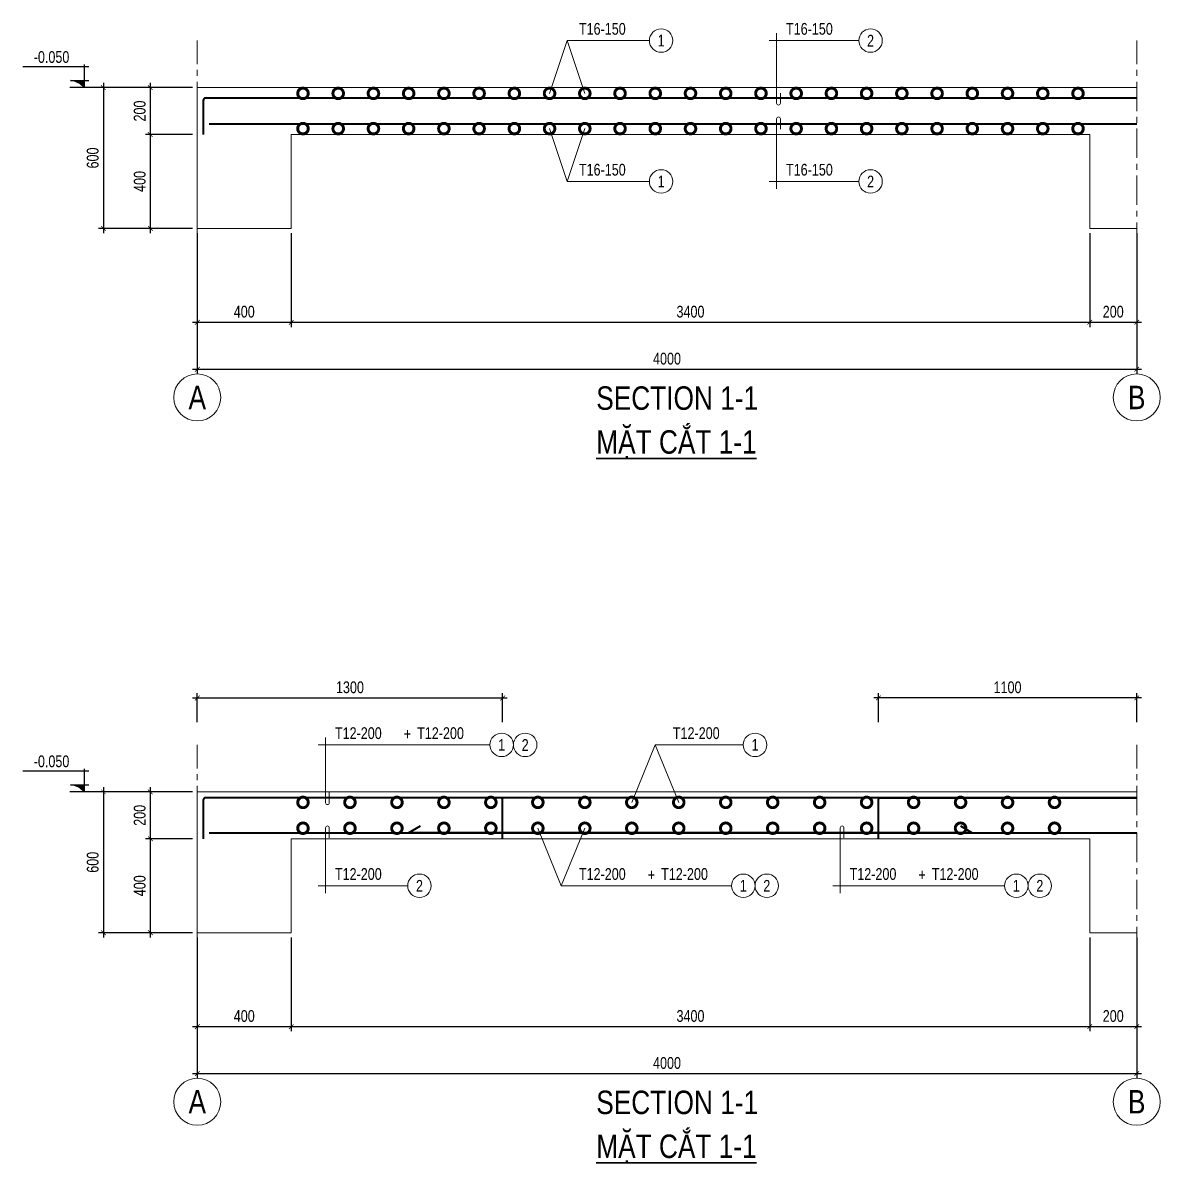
# Model space of a CAD drawing. Header units: millimetres. Extents: x 925681 to 1410834, y 71669 to 296428.
# Drawn here: x 1313789 to 1318632, y 123946 to 128804 of the extents above; entities that cross this region are included whole.
import ezdxf
from ezdxf.enums import TextEntityAlignment as Align

# ---------------------------------------------------------------- set-up
doc = ezdxf.new("R2010")
doc.units = ezdxf.units.MM
doc.header["$LTSCALE"] = 100
doc.linetypes.add('CENTER', pattern=[2, 1.25, -0.25, 0.25, -0.25])
for name, color, linetype, lineweight in [('Ap0101_grid', 145, 'CENTER', 18), ('Ap0102_dim', 145, 'Continuous', 25), ('Ap0103_level', 203, 'Continuous', 25), ('Ap0104_leader', 145, 'Continuous', 25), ('Ap0203_T', 243, 'Continuous', 35), ('Ap0205_T', 253, 'Continuous', 50), ('Ap0310_PSS', 130, 'Continuous', 18), ('Ap0314_Kh', 253, 'Continuous', 15), ('Ap0402_Reinf.S', 6, 'Continuous', 35), ('Ap0404_Reinf.slab', 5, 'Continuous', 40), ('Ap0405_Reinf.slab bot', 201, 'Continuous', 40), ('Ap0406_RT_Slab', 71, 'Continuous', 20)]:
    doc.layers.add(name, color=color, linetype=linetype, lineweight=lineweight)
doc.styles.add('Ap_vn_vni.shx', font='vn_vni.shx', dxfattribs={"width": 0.8})
doc.styles.add('Ap_Vni-helve', font='', dxfattribs={"width": 0.8, "height": 1})
doc.styles.add('Text Chuan', font='1.shx', dxfattribs={"width": 0.8})
doc.styles.get('Ap_Vni-helve').set_extended_font_data('VNI-Helve')
doc.dimstyles.new('Ap_Model', dxfattribs={"dimscale": 100, "dimtxt": 2.5, "dimasz": 1, "dimexe": 1, "dimexo": 1, "dimgap": 1, "dimtad": 1, "dimdec": 0, "dimzin": 3, "dimdsep": 46, "dimtxsty": 'Ap_vn_vni.shx', "dimblk": 'ARCHTICK', "dimcen": 1, "dimdle": 1, "dimclrd": 256, "dimclre": 256, "dimclrt": 7, "dimazin": 2, "dimtfac": 100, "dimtdec": 0, "dimtix": 1, "dimtmove": 2, "dimatfit": 2, "dimldrblk": 'OPEN30', "dimfxl": 1, "dimtolj": 1, "dimtzin": 0, "dimlwd": -1, "dimlwe": -1, "dimarcsym": 0})

# ---------------------------------------------------------------- blocks, each defined once
blk = doc.blocks.new('_ArchTick')
at = {"color": 0, "linetype": 'ByBlock', "const_width": 0.15}
blk.add_lwpolyline([(-0.5, -0.5), (0.5, 0.5)], dxfattribs=at)
blk = doc.blocks.new('*D663')
at = {"layer": 'Ap0102_dim', "transparency": 16777216}
for p, q in [((-200, -180), (-200, -620)), ((-20, -200), (-220, -200)), ((-20, -600), (-220, -600))]:
    blk.add_line(p, q, dxfattribs=at)
at = {"layer": 'Defpoints', "color": 0, "transparency": 16777216}
for p in [(0, -200), (-200, -600), (0, -600)]:
    blk.add_point(p, dxfattribs=at)
at = {"layer": 'Ap0102_dim', "transparency": 16777216, "xscale": 20, "yscale": 20, "zscale": 20}
for p, rotation in [((-200, -200), 90), ((-200, -600), 270)]:
    blk.add_blockref('_ArchTick', p, dxfattribs=dict(at, rotation=rotation))
at = {"layer": 'Ap0102_dim', "color": 7, "transparency": 16777216, "insert": (-245, -400), "char_height": 50, "attachment_point": 5, "rotation": 90, "style": 'Ap_vn_vni.shx'}
blk.add_mtext('\\A1;400', dxfattribs=at)
blk = doc.blocks.new('_Open30')
for p, q in [((-1, 0.27), (0, 0)), ((0, 0), (-1, -0.27)), ((0, 0), (-1, 0))]:
    blk.add_line(p, q)
blk = doc.blocks.new('*D664')
at = {"layer": 'Ap0102_dim', "transparency": 16777216}
for p, q in [((-20, 0), (-420, 0)), ((-400, 20), (-400, -620)), ((-20, -600), (-420, -600))]:
    blk.add_line(p, q, dxfattribs=at)
at = {"layer": 'Defpoints', "color": 0, "transparency": 16777216}
for p in [(0, 0), (-400, -600), (0, -600)]:
    blk.add_point(p, dxfattribs=at)
at = {"layer": 'Ap0102_dim', "transparency": 16777216, "xscale": 20, "yscale": 20, "zscale": 20}
for p, rotation in [((-400, 0), 90), ((-400, -600), 270)]:
    blk.add_blockref('_ArchTick', p, dxfattribs=dict(at, rotation=rotation))
at = {"layer": 'Ap0102_dim', "color": 7, "transparency": 16777216, "insert": (-445, -300), "char_height": 50, "attachment_point": 5, "rotation": 90, "style": 'Ap_vn_vni.shx'}
blk.add_mtext('\\A1;600', dxfattribs=at)
blk = doc.blocks.new('*D665')
at = {"layer": 'Ap0102_dim', "transparency": 16777216}
for p, q in [((-20, 0), (-220, 0)), ((-200, 20), (-200, -220)), ((-20, -200), (-220, -200))]:
    blk.add_line(p, q, dxfattribs=at)
at = {"layer": 'Defpoints', "color": 0, "transparency": 16777216}
for p in [(0, 0), (-200, -200), (0, -200)]:
    blk.add_point(p, dxfattribs=at)
at = {"layer": 'Ap0102_dim', "transparency": 16777216, "xscale": 20, "yscale": 20, "zscale": 20}
for p, rotation in [((-200, 0), 90), ((-200, -200), 270)]:
    blk.add_blockref('_ArchTick', p, dxfattribs=dict(at, rotation=rotation))
at = {"layer": 'Ap0102_dim', "color": 7, "transparency": 16777216, "insert": (-245, -100), "char_height": 50, "attachment_point": 5, "rotation": 90, "style": 'Ap_vn_vni.shx'}
blk.add_mtext('\\A1;200', dxfattribs=at)
blk = doc.blocks.new('*D666')
at = {"layer": 'Ap0102_dim', "transparency": 16777216}
for p, q in [((0, -620), (0, -1020)), ((400, -620), (400, -1020)), ((-20, -1000), (420, -1000))]:
    blk.add_line(p, q, dxfattribs=at)
at = {"layer": 'Defpoints', "color": 0, "transparency": 16777216}
for p in [(0, -600), (400, -600), (400, -1000)]:
    blk.add_point(p, dxfattribs=at)
at = {"layer": 'Ap0102_dim', "transparency": 16777216, "xscale": 20, "yscale": 20, "zscale": 20, "rotation": 180}
blk.add_blockref('_ArchTick', (0, -1000), dxfattribs=at)
at = {"layer": 'Ap0102_dim', "transparency": 16777216, "xscale": 20, "yscale": 20, "zscale": 20}
blk.add_blockref('_ArchTick', (400, -1000), dxfattribs=at)
at = {"layer": 'Ap0102_dim', "color": 7, "transparency": 16777216, "insert": (200, -955), "char_height": 50, "attachment_point": 5, "style": 'Ap_vn_vni.shx'}
blk.add_mtext('\\A1;400', dxfattribs=at)
blk = doc.blocks.new('*D667')
at = {"layer": 'Ap0102_dim', "transparency": 16777216}
for p, q in [((400, -620), (400, -1020)), ((3800, -620), (3800, -1020)), ((380, -1000), (3820, -1000))]:
    blk.add_line(p, q, dxfattribs=at)
at = {"layer": 'Defpoints', "color": 0, "transparency": 16777216}
for p in [(400, -600), (3800, -600), (3800, -1000)]:
    blk.add_point(p, dxfattribs=at)
at = {"layer": 'Ap0102_dim', "transparency": 16777216, "xscale": 20, "yscale": 20, "zscale": 20, "rotation": 180}
blk.add_blockref('_ArchTick', (400, -1000), dxfattribs=at)
at = {"layer": 'Ap0102_dim', "transparency": 16777216, "xscale": 20, "yscale": 20, "zscale": 20}
blk.add_blockref('_ArchTick', (3800, -1000), dxfattribs=at)
at = {"layer": 'Ap0102_dim', "color": 7, "transparency": 16777216, "insert": (2100, -955), "char_height": 50, "attachment_point": 5, "style": 'Ap_vn_vni.shx'}
blk.add_mtext('\\A1;3400', dxfattribs=at)
blk = doc.blocks.new('*D668')
at = {"layer": 'Ap0102_dim', "transparency": 16777216}
for p, q in [((3800, -620), (3800, -1020)), ((4000, -620), (4000, -1020)), ((3780, -1000), (4020, -1000))]:
    blk.add_line(p, q, dxfattribs=at)
at = {"layer": 'Defpoints', "color": 0, "transparency": 16777216}
for p in [(3800, -600), (4000, -600), (4000, -1000)]:
    blk.add_point(p, dxfattribs=at)
at = {"layer": 'Ap0102_dim', "transparency": 16777216, "xscale": 20, "yscale": 20, "zscale": 20, "rotation": 180}
blk.add_blockref('_ArchTick', (3800, -1000), dxfattribs=at)
at = {"layer": 'Ap0102_dim', "transparency": 16777216, "xscale": 20, "yscale": 20, "zscale": 20}
blk.add_blockref('_ArchTick', (4000, -1000), dxfattribs=at)
at = {"layer": 'Ap0102_dim', "color": 7, "transparency": 16777216, "insert": (3900, -955), "char_height": 50, "attachment_point": 5, "style": 'Ap_vn_vni.shx'}
blk.add_mtext('\\A1;200', dxfattribs=at)
blk = doc.blocks.new('*D669')
at = {"layer": 'Ap0102_dim', "transparency": 16777216}
for p, q in [((0, -620), (0, -1220)), ((4000, -620), (4000, -1220)), ((-20, -1200), (4020, -1200))]:
    blk.add_line(p, q, dxfattribs=at)
at = {"layer": 'Defpoints', "color": 0, "transparency": 16777216}
for p in [(0, -600), (4000, -600), (4000, -1200)]:
    blk.add_point(p, dxfattribs=at)
at = {"layer": 'Ap0102_dim', "transparency": 16777216, "xscale": 20, "yscale": 20, "zscale": 20, "rotation": 180}
blk.add_blockref('_ArchTick', (0, -1200), dxfattribs=at)
at = {"layer": 'Ap0102_dim', "transparency": 16777216, "xscale": 20, "yscale": 20, "zscale": 20}
blk.add_blockref('_ArchTick', (4000, -1200), dxfattribs=at)
at = {"layer": 'Ap0102_dim', "color": 7, "transparency": 16777216, "insert": (2000, -1155), "char_height": 50, "attachment_point": 5, "style": 'Ap_vn_vni.shx'}
blk.add_mtext('\\A1;4000', dxfattribs=at)
blk = doc.blocks.new('*D729')
at = {"layer": 'Ap0102_dim', "transparency": 16777216}
for p, q in [((-200, -180), (-200, -620)), ((-20, -200), (-220, -200)), ((-20, -600), (-220, -600))]:
    blk.add_line(p, q, dxfattribs=at)
at = {"layer": 'Defpoints', "color": 0, "transparency": 16777216}
for p in [(0, -200), (-200, -600), (0, -600)]:
    blk.add_point(p, dxfattribs=at)
at = {"layer": 'Ap0102_dim', "transparency": 16777216, "xscale": 20, "yscale": 20, "zscale": 20}
for p, rotation in [((-200, -200), 90), ((-200, -600), 270)]:
    blk.add_blockref('_ArchTick', p, dxfattribs=dict(at, rotation=rotation))
at = {"layer": 'Ap0102_dim', "color": 7, "transparency": 16777216, "insert": (-245, -400), "char_height": 50, "attachment_point": 5, "rotation": 90, "style": 'Ap_vn_vni.shx'}
blk.add_mtext('\\A1;400', dxfattribs=at)
blk = doc.blocks.new('*D730')
at = {"layer": 'Ap0102_dim', "transparency": 16777216}
for p, q in [((-20, 0), (-420, 0)), ((-400, 20), (-400, -620)), ((-20, -600), (-420, -600))]:
    blk.add_line(p, q, dxfattribs=at)
at = {"layer": 'Defpoints', "color": 0, "transparency": 16777216}
for p in [(0, 0), (-400, -600), (0, -600)]:
    blk.add_point(p, dxfattribs=at)
at = {"layer": 'Ap0102_dim', "transparency": 16777216, "xscale": 20, "yscale": 20, "zscale": 20}
for p, rotation in [((-400, 0), 90), ((-400, -600), 270)]:
    blk.add_blockref('_ArchTick', p, dxfattribs=dict(at, rotation=rotation))
at = {"layer": 'Ap0102_dim', "color": 7, "transparency": 16777216, "insert": (-445, -300), "char_height": 50, "attachment_point": 5, "rotation": 90, "style": 'Ap_vn_vni.shx'}
blk.add_mtext('\\A1;600', dxfattribs=at)
blk = doc.blocks.new('*D731')
at = {"layer": 'Ap0102_dim', "transparency": 16777216}
for p, q in [((-20, 0), (-220, 0)), ((-200, 20), (-200, -220)), ((-20, -200), (-220, -200))]:
    blk.add_line(p, q, dxfattribs=at)
at = {"layer": 'Defpoints', "color": 0, "transparency": 16777216}
for p in [(0, 0), (-200, -200), (0, -200)]:
    blk.add_point(p, dxfattribs=at)
at = {"layer": 'Ap0102_dim', "transparency": 16777216, "xscale": 20, "yscale": 20, "zscale": 20}
for p, rotation in [((-200, 0), 90), ((-200, -200), 270)]:
    blk.add_blockref('_ArchTick', p, dxfattribs=dict(at, rotation=rotation))
at = {"layer": 'Ap0102_dim', "color": 7, "transparency": 16777216, "insert": (-245, -100), "char_height": 50, "attachment_point": 5, "rotation": 90, "style": 'Ap_vn_vni.shx'}
blk.add_mtext('\\A1;200', dxfattribs=at)
blk = doc.blocks.new('*D732')
at = {"layer": 'Ap0102_dim', "transparency": 16777216}
for p, q in [((0, -620), (0, -1020)), ((400, -620), (400, -1020)), ((-20, -1000), (420, -1000))]:
    blk.add_line(p, q, dxfattribs=at)
at = {"layer": 'Defpoints', "color": 0, "transparency": 16777216}
for p in [(0, -600), (400, -600), (400, -1000)]:
    blk.add_point(p, dxfattribs=at)
at = {"layer": 'Ap0102_dim', "transparency": 16777216, "xscale": 20, "yscale": 20, "zscale": 20, "rotation": 180}
blk.add_blockref('_ArchTick', (0, -1000), dxfattribs=at)
at = {"layer": 'Ap0102_dim', "transparency": 16777216, "xscale": 20, "yscale": 20, "zscale": 20}
blk.add_blockref('_ArchTick', (400, -1000), dxfattribs=at)
at = {"layer": 'Ap0102_dim', "color": 7, "transparency": 16777216, "insert": (200, -955), "char_height": 50, "attachment_point": 5, "style": 'Ap_vn_vni.shx'}
blk.add_mtext('\\A1;400', dxfattribs=at)
blk = doc.blocks.new('*D733')
at = {"layer": 'Ap0102_dim', "transparency": 16777216}
for p, q in [((400, -620), (400, -1020)), ((3800, -620), (3800, -1020)), ((380, -1000), (3820, -1000))]:
    blk.add_line(p, q, dxfattribs=at)
at = {"layer": 'Defpoints', "color": 0, "transparency": 16777216}
for p in [(400, -600), (3800, -600), (3800, -1000)]:
    blk.add_point(p, dxfattribs=at)
at = {"layer": 'Ap0102_dim', "transparency": 16777216, "xscale": 20, "yscale": 20, "zscale": 20, "rotation": 180}
blk.add_blockref('_ArchTick', (400, -1000), dxfattribs=at)
at = {"layer": 'Ap0102_dim', "transparency": 16777216, "xscale": 20, "yscale": 20, "zscale": 20}
blk.add_blockref('_ArchTick', (3800, -1000), dxfattribs=at)
at = {"layer": 'Ap0102_dim', "color": 7, "transparency": 16777216, "insert": (2100, -955), "char_height": 50, "attachment_point": 5, "style": 'Ap_vn_vni.shx'}
blk.add_mtext('\\A1;3400', dxfattribs=at)
blk = doc.blocks.new('*D734')
at = {"layer": 'Ap0102_dim', "transparency": 16777216}
for p, q in [((3800, -620), (3800, -1020)), ((4000, -620), (4000, -1020)), ((3780, -1000), (4020, -1000))]:
    blk.add_line(p, q, dxfattribs=at)
at = {"layer": 'Defpoints', "color": 0, "transparency": 16777216}
for p in [(3800, -600), (4000, -600), (4000, -1000)]:
    blk.add_point(p, dxfattribs=at)
at = {"layer": 'Ap0102_dim', "transparency": 16777216, "xscale": 20, "yscale": 20, "zscale": 20, "rotation": 180}
blk.add_blockref('_ArchTick', (3800, -1000), dxfattribs=at)
at = {"layer": 'Ap0102_dim', "transparency": 16777216, "xscale": 20, "yscale": 20, "zscale": 20}
blk.add_blockref('_ArchTick', (4000, -1000), dxfattribs=at)
at = {"layer": 'Ap0102_dim', "color": 7, "transparency": 16777216, "insert": (3900, -955), "char_height": 50, "attachment_point": 5, "style": 'Ap_vn_vni.shx'}
blk.add_mtext('\\A1;200', dxfattribs=at)
blk = doc.blocks.new('*D735')
at = {"layer": 'Ap0102_dim', "transparency": 16777216}
for p, q in [((0, -620), (0, -1220)), ((4000, -620), (4000, -1220)), ((-20, -1200), (4020, -1200))]:
    blk.add_line(p, q, dxfattribs=at)
at = {"layer": 'Defpoints', "color": 0, "transparency": 16777216}
for p in [(0, -600), (4000, -600), (4000, -1200)]:
    blk.add_point(p, dxfattribs=at)
at = {"layer": 'Ap0102_dim', "transparency": 16777216, "xscale": 20, "yscale": 20, "zscale": 20, "rotation": 180}
blk.add_blockref('_ArchTick', (0, -1200), dxfattribs=at)
at = {"layer": 'Ap0102_dim', "transparency": 16777216, "xscale": 20, "yscale": 20, "zscale": 20}
blk.add_blockref('_ArchTick', (4000, -1200), dxfattribs=at)
at = {"layer": 'Ap0102_dim', "color": 7, "transparency": 16777216, "insert": (2000, -1155), "char_height": 50, "attachment_point": 5, "style": 'Ap_vn_vni.shx'}
blk.add_mtext('\\A1;4000', dxfattribs=at)
blk = doc.blocks.new('*D736')
at = {"layer": 'Ap0102_dim', "transparency": 16777216}
for p, q in [((-20, 400), (1320, 400)), ((0, 296.7), (0, 420)), ((1300, 296.7), (1300, 420))]:
    blk.add_line(p, q, dxfattribs=at)
at = {"layer": 'Defpoints', "color": 0, "transparency": 16777216}
for p in [(1300, 400), (0, 276.7), (1300, 276.7)]:
    blk.add_point(p, dxfattribs=at)
at = {"layer": 'Ap0102_dim', "transparency": 16777216, "xscale": 20, "yscale": 20, "zscale": 20, "rotation": 180}
blk.add_blockref('_ArchTick', (0, 400), dxfattribs=at)
at = {"layer": 'Ap0102_dim', "transparency": 16777216, "xscale": 20, "yscale": 20, "zscale": 20}
blk.add_blockref('_ArchTick', (1300, 400), dxfattribs=at)
at = {"layer": 'Ap0102_dim', "color": 7, "transparency": 16777216, "insert": (650, 445), "char_height": 50, "attachment_point": 5, "style": 'Ap_vn_vni.shx'}
blk.add_mtext('\\A1;1300', dxfattribs=at)
blk = doc.blocks.new('*D737')
at = {"layer": 'Ap0102_dim', "transparency": 16777216}
for p, q in [((4020, 400), (2880, 400)), ((2900, 296.7), (2900, 420)), ((4000, 296.7), (4000, 420))]:
    blk.add_line(p, q, dxfattribs=at)
at = {"layer": 'Defpoints', "color": 0, "transparency": 16777216}
for p in [(2900, 400), (2900, 276.7), (4000, 276.7)]:
    blk.add_point(p, dxfattribs=at)
at = {"layer": 'Ap0102_dim', "transparency": 16777216, "xscale": 20, "yscale": 20, "zscale": 20, "rotation": 180}
blk.add_blockref('_ArchTick', (2900, 400), dxfattribs=at)
at = {"layer": 'Ap0102_dim', "transparency": 16777216, "xscale": 20, "yscale": 20, "zscale": 20}
blk.add_blockref('_ArchTick', (4000, 400), dxfattribs=at)
at = {"layer": 'Ap0102_dim', "color": 7, "transparency": 16777216, "insert": (3450, 445), "char_height": 50, "attachment_point": 5, "style": 'Ap_vn_vni.shx'}
blk.add_mtext('\\A1;1100', dxfattribs=at)
blk = doc.blocks.new('*U702')
at = {"layer": 'Ap0104_leader', "lineweight": 13}
blk.add_line((-48, 225), (334, 225), dxfattribs=at)
blk.add_lwpolyline([(0, 1.6), (0, -41.6, -1), (-16, -41.6), (-16, 257)], format="xyb", dxfattribs=at)
at = {"layer": 'Ap0314_Kh', "color": 145}
blk.add_circle((384, 225), 50, dxfattribs=at)
at = {"layer": 'Ap0314_Kh', "color": 141, "style": 'Text Chuan', "width": 0.8}
blk.add_attdef('1', text='', height=50, rotation=360, dxfattribs=at).set_placement((384, 225), align=Align.MIDDLE)
at = {"layer": 'Ap0406_RT_Slab', "style": 'Ap_vn_vni.shx', "width": 0.8}
blk.add_attdef('T10', (24, 250), '', height=50, dxfattribs=at)
blk = doc.blocks.new('*U704')
at = {"layer": 'Ap0104_leader', "lineweight": 13}
for points in [[(0, -20), (75, -245), (425, -245)], [(150, -20), (75, -245), (425, -245)]]:
    blk.add_lwpolyline(points, dxfattribs=at)
at = {"layer": 'Ap0314_Kh', "color": 145}
blk.add_circle((475, -245), 50, dxfattribs=at)
at = {"layer": 'Ap0314_Kh', "color": 141, "style": 'Text Chuan', "width": 0.8}
blk.add_attdef('1', text='', height=50, rotation=360, dxfattribs=at).set_placement((475, -245), align=Align.MIDDLE)
at = {"layer": 'Ap0406_RT_Slab', "style": 'Ap_vn_vni.shx', "width": 0.8}
blk.add_attdef('T10', (125, -220), '', height=50, dxfattribs=at)
blk = doc.blocks.new('*U699')
at = {"layer": 'Ap0104_leader', "lineweight": 13}
blk.add_line((-48, -225), (334, -225), dxfattribs=at)
blk.add_lwpolyline([(0, -1.6), (0, 41.6, 1), (-16, 41.6), (-16, -257)], format="xyb", dxfattribs=at)
at = {"layer": 'Ap0314_Kh', "color": 145}
blk.add_circle((384, -225), 50, dxfattribs=at)
at = {"layer": 'Ap0314_Kh', "color": 141, "style": 'Text Chuan', "width": 0.8}
blk.add_attdef('1', text='', height=50, rotation=360, dxfattribs=at).set_placement((384, -225), align=Align.MIDDLE)
at = {"layer": 'Ap0406_RT_Slab', "style": 'Ap_vn_vni.shx', "width": 0.8}
blk.add_attdef('T10', (24, -200), '', height=50, dxfattribs=at)
blk = doc.blocks.new('*U698')
at = {"layer": 'Ap0104_leader', "lineweight": 13}
blk.add_line((-48, -225), (334, -225), dxfattribs=at)
blk.add_lwpolyline([(0, -21.6), (0, 21.6, 1), (-16, 21.6), (-16, -257)], format="xyb", dxfattribs=at)
at = {"layer": 'Ap0314_Kh', "color": 145}
blk.add_circle((384, -225), 50, dxfattribs=at)
at = {"layer": 'Ap0314_Kh', "color": 141, "style": 'Text Chuan', "width": 0.8}
blk.add_attdef('1', text='', height=50, rotation=360, dxfattribs=at).set_placement((384, -225), align=Align.MIDDLE)
at = {"layer": 'Ap0406_RT_Slab', "style": 'Ap_vn_vni.shx', "width": 0.8}
blk.add_attdef('T10', (24, -200), '', height=50, dxfattribs=at)
blk = doc.blocks.new('*U714')
at = {"layer": 'Ap0104_leader', "lineweight": 13}
for points in [[(0, -470), (75, -245), (425, -245)], [(150, -470), (75, -245), (425, -245)]]:
    blk.add_lwpolyline(points, dxfattribs=at)
at = {"layer": 'Ap0314_Kh', "color": 145}
blk.add_circle((475, -245), 50, dxfattribs=at)
at = {"layer": 'Ap0314_Kh', "color": 141, "style": 'Text Chuan', "width": 0.8}
blk.add_attdef('1', text='', height=50, rotation=360, dxfattribs=at).set_placement((475, -245), align=Align.MIDDLE)
at = {"layer": 'Ap0406_RT_Slab', "style": 'Ap_vn_vni.shx', "width": 0.8}
blk.add_attdef('T10', (125, -220), '', height=50, dxfattribs=at)
blk = doc.blocks.new('*U713')
at = {"layer": 'Ap0104_leader', "lineweight": 13}
for points in [[(-50, -490), (50, -245), (425, -245)], [(150, -490), (50, -245), (425, -245)]]:
    blk.add_lwpolyline(points, dxfattribs=at)
at = {"layer": 'Ap0314_Kh', "color": 145}
blk.add_circle((475, -245), 50, dxfattribs=at)
at = {"layer": 'Ap0314_Kh', "color": 141, "style": 'Text Chuan', "width": 0.8}
blk.add_attdef('1', text='', height=50, rotation=360, dxfattribs=at).set_placement((475, -245), align=Align.MIDDLE)
at = {"layer": 'Ap0406_RT_Slab', "style": 'Ap_vn_vni.shx', "width": 0.8}
blk.add_attdef('T10', (125, -220), '', height=50, dxfattribs=at)
blk = doc.blocks.new('*U710')
at = {"layer": 'Ap0104_leader', "lineweight": 13}
blk.add_line((-32, 0), (700, 0), dxfattribs=at)
blk.add_lwpolyline([(16, -203.4), (16, -246.6, -1), (0, -246.6), (0, 32)], format="xyb", dxfattribs=at)
at = {"layer": 'Ap0314_Kh', "color": 145}
for centre in [(750, 0), (850, 0)]:
    blk.add_circle(centre, 50, dxfattribs=at)
at = {"layer": 'Ap0314_Kh', "color": 141, "style": 'Text Chuan', "width": 0.8}
for tag, p in [('1', (750, 0)), ('2', (850, 0))]:
    blk.add_attdef(tag, text='', height=50, rotation=360, dxfattribs=at).set_placement(p, align=Align.MIDDLE)
at = {"layer": 'Ap0406_RT_Slab', "style": 'Ap_vn_vni.shx', "width": 0.8}
for tag, p in [('T10', (40, 25)), ('T12', (390, 25))]:
    blk.add_attdef(tag, p, '', height=50, dxfattribs=at)
blk.add_attdef('+', text='', height=50, dxfattribs=at).set_placement((348.6, 47), align=Align.MIDDLE)
blk = doc.blocks.new('*U712')
at = {"layer": 'Ap0104_leader', "lineweight": 13}
for points in [[(-100, 245), (0, 0), (725, 0)], [(100, 245), (0, 0), (725, 0)]]:
    blk.add_lwpolyline(points, dxfattribs=at)
at = {"layer": 'Ap0314_Kh', "color": 145}
for centre in [(775, 0), (875, 0)]:
    blk.add_circle(centre, 50, dxfattribs=at)
at = {"layer": 'Ap0314_Kh', "color": 141, "style": 'Text Chuan', "width": 0.8}
for tag, p in [('1', (775, 0)), ('2', (875, 0))]:
    blk.add_attdef(tag, text='', height=50, rotation=360, dxfattribs=at).set_placement(p, align=Align.MIDDLE)
at = {"layer": 'Ap0406_RT_Slab', "style": 'Ap_vn_vni.shx', "width": 0.8}
for tag, p in [('T10', (75, 25)), ('T12', (425, 25))]:
    blk.add_attdef(tag, p, '', height=50, dxfattribs=at)
blk.add_attdef('+', text='', height=50, dxfattribs=at).set_placement((383.6, 47), align=Align.MIDDLE)
blk = doc.blocks.new('*U718')
at = {"layer": 'Ap0104_leader', "lineweight": 13}
blk.add_line((-32, 0), (700, 0), dxfattribs=at)
blk.add_lwpolyline([(16, 203.4), (16, 246.6, 1), (0, 246.6), (0, -32)], format="xyb", dxfattribs=at)
at = {"layer": 'Ap0314_Kh', "color": 145}
for centre in [(750, 0), (850, 0)]:
    blk.add_circle(centre, 50, dxfattribs=at)
at = {"layer": 'Ap0314_Kh', "color": 141, "style": 'Text Chuan', "width": 0.8}
for tag, p in [('1', (750, 0)), ('2', (850, 0))]:
    blk.add_attdef(tag, text='', height=50, rotation=360, dxfattribs=at).set_placement(p, align=Align.MIDDLE)
at = {"layer": 'Ap0406_RT_Slab', "style": 'Ap_vn_vni.shx', "width": 0.8}
for tag, p in [('T10', (40, 25)), ('T12', (390, 25))]:
    blk.add_attdef(tag, p, '', height=50, dxfattribs=at)
blk.add_attdef('+', text='', height=50, dxfattribs=at).set_placement((348.6, 47), align=Align.MIDDLE)
blk = doc.blocks.new('SEC')
at = {"layer": 'Ap0203_T', "style": 'Ap_Vni-helve', "width": 0.8}
blk.add_attdef('VN', (0, 0), '', height=500, dxfattribs=at)
at = {"layer": 'Ap0205_T', "style": 'Ap_Vni-helve', "width": 0.8}
blk.add_attdef('ENG', (0, 935), '', height=500, dxfattribs=at)
blk = doc.blocks.new('*U662')
at = {"layer": 'Ap0103_level'}
h = blk.add_hatch(color=7, dxfattribs=at)
edge = h.paths.add_edge_path()
edge.add_line((-540.1, 30), (-481.5, 30))
edge.add_line((-481.5, 30), (-481.5, 0))
edge.add_ellipse((-547.6, -56.9), major_axis=(-61.7, 61.7), ratio=1, start_angle=265.723, end_angle=310.0937)
at = {"layer": 'Ap0101_grid'}
for p, q in [((0, -900), (0, 200)), ((4000, -900), (4000, 200))]:
    blk.add_line(p, q, dxfattribs=at)
at = {"layer": 'Ap0103_level', "color": 7}
blk.add_line((-742.8, 90), (-461.5, 90), dxfattribs=at)
blk.add_lwpolyline([(-481.5, 98.4), (-481.5, 0, 0.196059), (-540.1, 30), (-461.5, 30)], format="xyb", dxfattribs=at)
blk.add_lwpolyline([(-420, 0), (-543, 0)], dxfattribs=at)
at = {"layer": 'Ap0310_PSS'}
for p, q in [((0, 0), (4000, 0)), ((0, -600), (0, 0)), ((400, -200), (3800, -200)), ((400, -200), (400, -600)), ((3800, -200), (3800, -600)), ((0, -600), (400, -600)), ((3800, -600), (4000, -600))]:
    blk.add_line(p, q, dxfattribs=at)
at = {"layer": 'Ap0314_Kh'}
for centre in [(0, -1320), (4000, -1320)]:
    blk.add_circle(centre, 100, dxfattribs=at)
at = {"layer": 'Ap0402_Reinf.S', "const_width": 45}
for points in [[(443.8, -25, -1), (456.3, -25, -1)], [(593.8, -25, -1), (606.3, -25, -1)], [(743.8, -25, -1), (756.3, -25, -1)], [(893.8, -25, -1), (906.3, -25, -1)], [(1043.8, -25, -1), (1056.3, -25, -1)], [(1193.8, -25, -1), (1206.3, -25, -1)], [(1343.8, -25, -1), (1356.3, -25, -1)], [(1493.8, -25, -1), (1506.3, -25, -1)], [(1643.8, -25, -1), (1656.3, -25, -1)], [(1793.8, -25, -1), (1806.3, -25, -1)], [(1943.8, -25, -1), (1956.3, -25, -1)], [(2093.8, -25, -1), (2106.3, -25, -1)], [(2243.8, -25, -1), (2256.3, -25, -1)], [(2393.8, -25, -1), (2406.3, -25, -1)], [(2543.8, -25, -1), (2556.3, -25, -1)], [(2693.8, -25, -1), (2706.3, -25, -1)], [(2843.8, -25, -1), (2856.3, -25, -1)], [(2993.8, -25, -1), (3006.3, -25, -1)], [(3143.8, -25, -1), (3156.3, -25, -1)], [(3293.8, -25, -1), (3306.3, -25, -1)], [(3443.8, -25, -1), (3456.3, -25, -1)], [(3593.8, -25, -1), (3606.3, -25, -1)], [(3743.8, -25, -1), (3756.3, -25, -1)], [(443.8, -175, 1), (456.3, -175, 1)], [(593.8, -175, 1), (606.3, -175, 1)], [(743.8, -175, 1), (756.3, -175, 1)], [(893.8, -175, 1), (906.3, -175, 1)], [(1043.8, -175, 1), (1056.3, -175, 1)], [(1193.8, -175, 1), (1206.3, -175, 1)], [(1343.8, -175, 1), (1356.3, -175, 1)], [(1493.8, -175, 1), (1506.3, -175, 1)], [(1643.8, -175, 1), (1656.3, -175, 1)], [(1793.8, -175, 1), (1806.3, -175, 1)], [(1943.8, -175, 1), (1956.3, -175, 1)], [(2093.8, -175, 1), (2106.3, -175, 1)], [(2243.8, -175, 1), (2256.3, -175, 1)], [(2393.8, -175, 1), (2406.3, -175, 1)], [(2543.8, -175, 1), (2556.3, -175, 1)], [(2693.8, -175, 1), (2706.3, -175, 1)], [(2843.8, -175, 1), (2856.3, -175, 1)], [(2993.8, -175, 1), (3006.3, -175, 1)], [(3143.8, -175, 1), (3156.3, -175, 1)], [(3293.8, -175, 1), (3306.3, -175, 1)], [(3443.8, -175, 1), (3456.3, -175, 1)], [(3593.8, -175, 1), (3606.3, -175, 1)], [(3743.8, -175, 1), (3756.3, -175, 1)]]:
    blk.add_lwpolyline(points, format="xyb", close=True, dxfattribs=at)
at = {"layer": 'Ap0404_Reinf.slab'}
blk.add_lwpolyline([(4000, -45), (35, -45, 0.414214), (25, -55), (25, -200)], format="xyb", dxfattribs=at)
at = {"layer": 'Ap0405_Reinf.slab bot'}
blk.add_line((50, -155), (4000, -155), dxfattribs=at)
at = {"layer": 'Ap0103_level', "style": 'Ap_vn_vni.shx', "width": 0.8}
blk.add_attdef('-0.050', text='', height=50, rotation=360, dxfattribs=at).set_placement((-620.6, 130), align=Align.MIDDLE)
at = {"layer": 'Ap0314_Kh', "style": 'Ap_Vni-helve', "width": 0.8}
for tag, p in [('A', (0, -1320)), ('B', (4000, -1320))]:
    blk.add_attdef(tag, text='', height=100, dxfattribs=at).set_placement(p, align=Align.MIDDLE)
at = {"layer": 'Ap0102_dim'}
for base, p1, p2, picture, middle in [((-400, -600), (0, 0), (0, -600), '*D664', (-445, -300)), ((-200, -200), (0, 0), (0, -200), '*D665', (-245, -100)), ((-200, -600), (0, -200), (0, -600), '*D663', (-245, -400))]:
    dim = blk.add_linear_dim(base=base, p1=p1, p2=p2, angle=90, dimstyle='Ap_Model', override={"dimscale": 20}, dxfattribs=at)
    dim.commit()
    dim.dimension.update_dxf_attribs({"geometry": picture, "text_midpoint": middle})
for base, p1, p2, picture, middle in [((400, -1000), (0, -600), (400, -600), '*D666', (200, -955)), ((4000, -1200), (0, -600), (4000, -600), '*D669', (2000, -1155)), ((3800, -1000), (400, -600), (3800, -600), '*D667', (2100, -955)), ((4000, -1000), (3800, -600), (4000, -600), '*D668', (3900, -955))]:
    dim = blk.add_linear_dim(base=base, p1=p1, p2=p2, dimstyle='Ap_Model', override={"dimscale": 20}, dxfattribs=at)
    dim.commit()
    dim.dimension.update_dxf_attribs({"geometry": picture, "text_midpoint": middle})
blk = doc.blocks.new('*U728')
at = {"layer": 'Ap0103_level'}
h = blk.add_hatch(color=7, dxfattribs=at)
edge = h.paths.add_edge_path()
edge.add_line((-540.1, 30), (-481.5, 30))
edge.add_line((-481.5, 30), (-481.5, 0))
edge.add_ellipse((-547.6, -56.9), major_axis=(-61.7, 61.7), ratio=1, start_angle=265.723, end_angle=310.0937)
at = {"layer": 'Ap0101_grid'}
for p, q in [((0, -900), (0, 200)), ((4000, -900), (4000, 200))]:
    blk.add_line(p, q, dxfattribs=at)
at = {"layer": 'Ap0103_level', "color": 7}
blk.add_line((-742.8, 90), (-461.5, 90), dxfattribs=at)
blk.add_lwpolyline([(-481.5, 98.4), (-481.5, 0, 0.196059), (-540.1, 30), (-461.5, 30)], format="xyb", dxfattribs=at)
blk.add_lwpolyline([(-420, 0), (-543, 0)], dxfattribs=at)
at = {"layer": 'Ap0310_PSS'}
for p, q in [((0, 0), (4000, 0)), ((0, -600), (0, 0)), ((400, -200), (3800, -200)), ((400, -200), (400, -600)), ((3800, -200), (3800, -600)), ((0, -600), (400, -600)), ((3800, -600), (4000, -600))]:
    blk.add_line(p, q, dxfattribs=at)
at = {"layer": 'Ap0314_Kh'}
for centre in [(0, -1320), (4000, -1320)]:
    blk.add_circle(centre, 100, dxfattribs=at)
at = {"layer": 'Ap0402_Reinf.S', "const_width": 45}
for points in [[(443.8, -45, -1), (456.3, -45, -1)], [(643.8, -45, -1), (656.3, -45, -1)], [(843.8, -45, -1), (856.3, -45, -1)], [(1043.8, -45, -1), (1056.3, -45, -1)], [(1243.8, -45, -1), (1256.3, -45, -1)], [(1443.8, -45, -1), (1456.3, -45, -1)], [(1643.8, -45, -1), (1656.3, -45, -1)], [(1843.8, -45, -1), (1856.3, -45, -1)], [(2043.8, -45, -1), (2056.3, -45, -1)], [(2243.8, -45, -1), (2256.3, -45, -1)], [(2443.8, -45, -1), (2456.3, -45, -1)], [(2643.8, -45, -1), (2656.3, -45, -1)], [(2843.8, -45, -1), (2856.3, -45, -1)], [(3043.8, -45, -1), (3056.3, -45, -1)], [(3243.8, -45, -1), (3256.3, -45, -1)], [(3443.8, -45, -1), (3456.3, -45, -1)], [(3643.8, -45, -1), (3656.3, -45, -1)], [(443.8, -155, 1), (456.3, -155, 1)], [(643.8, -155, 1), (656.3, -155, 1)], [(843.8, -155, 1), (856.3, -155, 1)], [(1043.8, -155, 1), (1056.3, -155, 1)], [(1243.8, -155, 1), (1256.3, -155, 1)], [(1443.8, -155, 1), (1456.3, -155, 1)], [(1643.8, -155, 1), (1656.3, -155, 1)], [(1843.8, -155, 1), (1856.3, -155, 1)], [(2043.8, -155, 1), (2056.3, -155, 1)], [(2243.8, -155, 1), (2256.3, -155, 1)], [(2443.8, -155, 1), (2456.3, -155, 1)], [(2643.8, -155, 1), (2656.3, -155, 1)], [(2843.8, -155, 1), (2856.3, -155, 1)], [(3043.8, -155, 1), (3056.3, -155, 1)], [(3243.8, -155, 1), (3256.3, -155, 1)], [(3443.8, -155, 1), (3456.3, -155, 1)], [(3643.8, -155, 1), (3656.3, -155, 1)]]:
    blk.add_lwpolyline(points, format="xyb", close=True, dxfattribs=at)
at = {"layer": 'Ap0404_Reinf.slab'}
for points in [[(4000, -25), (35, -25, 0.414214), (25, -35), (25, -200)], [(1300, -200), (1300, -35, 0.414214), (1290, -25), (35, -25, 0.414214), (25, -35), (25, -200)], [(2900, -200), (2900, -35, -0.414214), (2910, -25), (4000, -25)]]:
    blk.add_lwpolyline(points, format="xyb", dxfattribs=at)
blk.add_lwpolyline([(3250, -145), (3300, -175), (900, -175), (950, -145)], dxfattribs=at)
at = {"layer": 'Ap0405_Reinf.slab bot'}
blk.add_line((50, -175), (4000, -175), dxfattribs=at)
at = {"layer": 'Ap0103_level', "style": 'Ap_vn_vni.shx', "width": 0.8}
blk.add_attdef('-0.050', text='', height=50, rotation=360, dxfattribs=at).set_placement((-620.6, 130), align=Align.MIDDLE)
at = {"layer": 'Ap0314_Kh', "style": 'Ap_Vni-helve', "width": 0.8}
for tag, p in [('A', (0, -1320)), ('B', (4000, -1320))]:
    blk.add_attdef(tag, text='', height=100, dxfattribs=at).set_placement(p, align=Align.MIDDLE)
at = {"layer": 'Ap0102_dim'}
for base, p1, p2, picture, middle in [((1300, 400), (0, 276.7), (1300, 276.7), '*D736', (650, 445)), ((400, -1000), (0, -600), (400, -600), '*D732', (200, -955)), ((4000, -1200), (0, -600), (4000, -600), '*D735', (2000, -1155)), ((3800, -1000), (400, -600), (3800, -600), '*D733', (2100, -955)), ((4000, -1000), (3800, -600), (4000, -600), '*D734', (3900, -955))]:
    dim = blk.add_linear_dim(base=base, p1=p1, p2=p2, dimstyle='Ap_Model', override={"dimscale": 20}, dxfattribs=at)
    dim.commit()
    dim.dimension.update_dxf_attribs({"geometry": picture, "text_midpoint": middle})
for base, p1, p2, angle, picture, middle in [((2900, 400), (4000, 276.7), (2900, 276.7), 180, '*D737', (3450, 445)), ((-400, -600), (0, 0), (0, -600), 90, '*D730', (-445, -300)), ((-200, -200), (0, 0), (0, -200), 90, '*D731', (-245, -100)), ((-200, -600), (0, -200), (0, -600), 90, '*D729', (-245, -400))]:
    dim = blk.add_linear_dim(base=base, p1=p1, p2=p2, angle=angle, dimstyle='Ap_Model', override={"dimscale": 20}, dxfattribs=at)
    dim.commit()
    dim.dimension.update_dxf_attribs({"geometry": picture, "text_midpoint": middle})

msp = doc.modelspace()

# ---------------------------------------------------------------- block references
for name, p, values in [('*U714', (1316032.1, 128973.1), {'T10': 'T16-150', '1': '1'}), ('*U702', (1317014.9, 128503.1), {'1': '2', 'T10': 'T16-150'}), ('*U662', (1314532.1, 128528.1), {'-0.050': '-0.050', 'B': 'B', 'A': 'A'}), ('*U699', (1317014.9, 128353.1), {'T10': 'T16-150', '1': '2'}), ('*U704', (1316032.1, 128373.1), {'T10': 'T16-150', '1': '1'}), ('*U728', (1314532.1, 125528.1), {'-0.050': '-0.050', 'B': 'B', 'A': 'A'}), ('*U710', (1315078.2, 125728.1), {'+': '+', 'T10': 'T12-200', 'T12': 'T12-200', '2': '2', '1': '1'}), ('*U713', (1316432.1, 125973.1), {'T10': 'T12-200', '1': '1'}), ('*U698', (1315094.2, 125353.1), {'T10': 'T12-200', '1': '2'}), ('*U712', (1316082.1, 125128.1), {'+': '+', '1': '1', 'T10': 'T12-200', 'T12': 'T12-200', '2': '2'}), ('*U718', (1317269.6, 125128.1), {'+': '+', 'T10': 'T12-200', 'T12': 'T12-200', '2': '2', '1': '1'})]:
    msp.add_blockref(name, p).add_auto_attribs(values)
at = {"layer": 'Ap0205_T', "xscale": 0.1999999999534339, "yscale": 0.2000000000116415, "zscale": 0.2}
for p in [(1316230.9, 126968.4), (1316230.9, 123968.4)]:
    msp.add_blockref('SEC', p, dxfattribs=at).add_auto_attribs({'VN': '%%UMAËT CAÉT 1-1', 'ENG': 'SECTION 1-1'})

doc.saveas('drawing.dxf')
